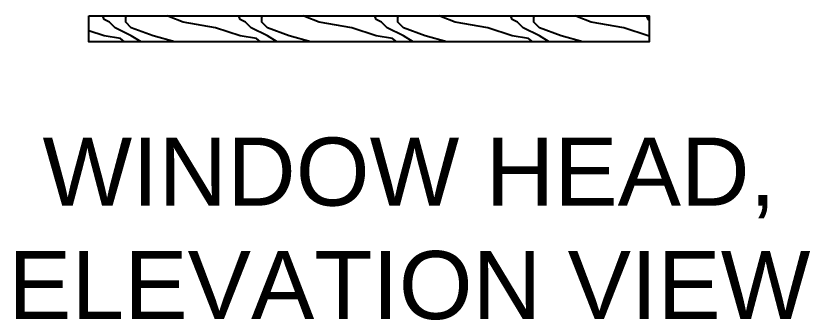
# Model space of a CAD drawing. Extents: x 6298 to 37851, y 8111 to 44134.
# Drawn here: x 10795 to 11963, y 14464 to 14911 of the extents above; entities that cross this region are included whole.
import ezdxf

# ---------------------------------------------------------------- set-up
doc = ezdxf.new("R2010")
doc.units = 0
doc.header["$MEASUREMENT"] = 0
doc.set_wipeout_variables(frame=1)
for name, color, linetype in [('A-DIMENSIONS', 30, 'Continuous'), ('A-Hatch', 8, 'Continuous'), ('AR-Jambs', 3, 'Continuous')]:
    doc.layers.add(name, color=color, linetype=linetype)
doc.styles.get("Standard").update_dxf_attribs({"font": 'arial.ttf'})

msp = doc.modelspace()

# ---------------------------------------------------------------- texts
at = {"layer": 'A-DIMENSIONS', "insert": (11373.1, 14732), "char_height": 100, "attachment_point": 2}
msp.add_mtext_dynamic_manual_height_columns('WINDOW HEAD, ELEVATION VIEW', width=1221.915, gutter_width=1, heights=[0], dxfattribs=at)

# ---------------------------------------------------------------- wipeouts: each hides what was drawn before it
msp.add_wipeout([(11726.1, 14910.7), (11726.1, 14872.7), (10902.1, 14872.7), (10902.1, 14910.7)]).dxf.layer = 'AR-Jambs'

# ---------------------------------------------------------------- next in the draw order: hatches: boundary and pattern name
at = {"layer": 'A-Hatch'}
h = msp.add_hatch(dxfattribs=at)
h.set_pattern_fill('HWOD20E1', color=256, scale=4, pattern_type=2)
h.set_pattern_definition([(14.03624, (-210159.69, 95181.21), (2e-07, 200), [32.98484, -791.6363]), (14.03624, (-209959.69, 95181.21), (2e-07, 200), [32.98484, -791.6363]), (14.03624, (-209759.69, 95181.21), (2e-07, 200), [32.98484, -791.6363]), (14.03624, (-209559.69, 95181.21), (2e-07, 200), [32.98484, -791.6363]), (18.43495, (-210127.69, 95189.21), (3e-07, 200), [37.94733, -594.5082]), (18.43495, (-209927.69, 95189.21), (3e-07, 200), [37.94733, -594.5082]), (18.43495, (-209727.69, 95189.21), (3e-07, 200), [37.94733, -594.5082]), (21.80141, (-210091.69, 95201.21), (-5e-06, 200), [21.5407, -1055.4923]), (21.80141, (-209891.69, 95201.21), (-5e-06, 200), [21.5407, -1055.4923]), (21.80141, (-209691.69, 95201.21), (-5e-06, 200), [21.5407, -1055.4923]), (21.80141, (-209491.69, 95201.21), (-5e-06, 200), [21.5407, -1055.4923]), (21.80141, (-209291.69, 95201.21), (-5e-06, 200), [21.5407, -1055.4923]), (63.43495, (-210071.69, 95209.21), (-3e-06, 199.999995), [8.94427, -438.26932]), (90, (-210067.69, 95217.21), (-200, 1e-14), [8, -192]), (153.43495, (-210067.69, 95225.21), (1e-05, 200), [8.94427, -438.26932]), (153.43495, (-209867.69, 95225.21), (1e-05, 200), [8.94427, -438.26932]), (90, (-210075.69, 95229.21), (-200, 1e-14), [8, -192]), (45, (-210075.69, 95237.21), (1e-14, 200), [5.65685, -277.18585]), (45, (-210071.69, 95241.21), (1e-14, 200), [5.65685, -277.18585]), (90, (-210067.69, 95245.21), (-200, 1e-14), [4, -196]), (146.30994, (-210067.69, 95249.21), (-1e-05, 200), [14.4222, -706.68805]), (146.30994, (-209867.69, 95249.21), (-1e-05, 200), [14.4222, -706.68805]), (146.30994, (-209667.69, 95249.21), (-1e-05, 200), [14.4222, -706.68805]), (168.69008, (-210079.69, 95257.21), (-2e-05, 200), [20.3961, -999.4078]), (168.69008, (-209879.69, 95257.21), (-2e-05, 200), [20.3961, -999.4078]), (168.69008, (-209679.69, 95257.21), (-2e-05, 200), [20.3961, -999.4078]), (168.69008, (-209479.69, 95257.21), (-2e-05, 200), [20.3961, -999.4078]), (168.69008, (-209279.69, 95257.21), (-2e-05, 200), [20.3961, -999.4078]), (171.86989, (-210099.69, 95261.21), (2e-05, 200), [28.2843, -1385.9293]), (171.86989, (-209899.69, 95261.21), (2e-05, 200), [28.2843, -1385.9293]), (171.86989, (-209699.69, 95261.21), (2e-05, 200), [28.2843, -1385.9293]), (171.86989, (-209499.69, 95261.21), (2e-05, 200), [28.2843, -1385.9293]), (171.86989, (-209299.69, 95261.21), (2e-05, 200), [28.2843, -1385.9293]), (171.86989, (-209099.69, 95261.21), (2e-05, 200), [28.2843, -1385.9293]), (171.86989, (-208899.69, 95261.21), (2e-05, 200), [28.2843, -1385.9293]), (172.87498, (-210127.69, 95265.21), (-2e-06, 200), [32.249, -1580.2025]), (172.87498, (-209927.69, 95265.21), (-2e-06, 200), [32.249, -1580.2025]), (172.87498, (-209727.69, 95265.21), (-2e-06, 200), [32.249, -1580.2025]), (172.87498, (-209527.69, 95265.21), (-2e-06, 200), [32.249, -1580.2025]), (172.87498, (-209327.69, 95265.21), (-2e-06, 200), [32.249, -1580.2025]), (172.87498, (-209127.69, 95265.21), (-2e-06, 200), [32.249, -1580.2025]), (172.87498, (-208927.69, 95265.21), (-2e-06, 200), [32.249, -1580.2025]), (172.87498, (-208727.69, 95265.21), (-2e-06, 200), [32.249, -1580.2025]), (20.85446, (-210159.69, 95153.21), (-1e-06, 200), [89.8888, -4404.5522]), (20.85446, (-209959.69, 95153.21), (-1e-06, 200), [89.8888, -4404.5522]), (20.85446, (-209759.69, 95153.21), (-1e-06, 200), [89.8888, -4404.5522]), (20.85446, (-209559.69, 95153.21), (-1e-06, 200), [89.8888, -4404.5522]), (20.85446, (-209359.69, 95153.21), (-1e-06, 200), [89.8888, -4404.5522]), (20.85446, (-209159.69, 95153.21), (-1e-06, 200), [89.8888, -4404.5522]), (20.85446, (-208959.69, 95153.21), (-1e-06, 200), [89.8888, -4404.5522]), (20.85446, (-208759.69, 95153.21), (-1e-06, 200), [89.8888, -4404.5522]), (20.85446, (-208559.69, 95153.21), (-1e-06, 200), [89.8888, -4404.5522]), (20.85446, (-208359.69, 95153.21), (-1e-06, 200), [89.8888, -4404.5522]), (20.85446, (-208159.69, 95153.21), (-1e-06, 200), [89.8888, -4404.5522]), (20.85446, (-207959.69, 95153.21), (-1e-06, 200), [89.8888, -4404.5522]), (20.85446, (-207759.69, 95153.21), (-1e-06, 200), [89.8888, -4404.5522]), (20.85446, (-207559.69, 95153.21), (-1e-06, 200), [89.8888, -4404.5522]), (20.85446, (-207359.69, 95153.21), (-1e-06, 200), [89.8888, -4404.5522]), (20.85446, (-207159.69, 95153.21), (-1e-06, 200), [89.8888, -4404.5522]), (20.85446, (-206959.69, 95153.21), (-1e-06, 200), [89.8888, -4404.5522]), (20.85446, (-206759.69, 95153.21), (-1e-06, 200), [89.8888, -4404.5522]), (20.85446, (-206559.69, 95153.21), (-1e-06, 200), [89.8888, -4404.5522]), (20.85446, (-206359.69, 95153.21), (-1e-06, 200), [89.8888, -4404.5522]), (20.85446, (-206159.69, 95153.21), (-1e-06, 200), [89.8888, -4404.5522]), (23.96249, (-210075.69, 95185.21), (-7e-06, 200), [39.3954, -1930.3761]), (23.96249, (-209875.69, 95185.21), (-7e-06, 200), [39.3954, -1930.3761]), (23.96249, (-209675.69, 95185.21), (-7e-06, 200), [39.3954, -1930.3761]), (23.96249, (-209475.69, 95185.21), (-7e-06, 200), [39.3954, -1930.3761]), (23.96249, (-209275.69, 95185.21), (-7e-06, 200), [39.3954, -1930.3761]), (23.96249, (-209075.69, 95185.21), (-7e-06, 200), [39.3954, -1930.3761]), (23.96249, (-208875.69, 95185.21), (-7e-06, 200), [39.3954, -1930.3761]), (23.96249, (-208675.69, 95185.21), (-7e-06, 200), [39.3954, -1930.3761]), (23.96249, (-208475.69, 95185.21), (-7e-06, 200), [39.3954, -1930.3761]), (63.43495, (-210039.69, 95201.21), (-3e-06, 199.999995), [8.94427, -438.26932]), (108.434952, (-210035.69, 95209.214), (-9e-06, 200.000005), [12.64911, -619.8064]), (108.434952, (-210039.69, 95221.214), (-9e-06, 200.000005), [12.64911, -619.8064]), (45, (-210043.69, 95233.21), (1e-14, 200), [16.97056, -265.87216]), (71.565048, (-210031.69, 95245.214), (6e-06, 200.000006), [12.64911, -619.8064]), (135, (-210027.69, 95257.21), (1e-14, 200), [11.3137, -271.529]), (143.1301, (-210035.69, 95265.21), (-5e-07, 200), [20, -980]), (143.1301, (-209835.69, 95265.21), (-5e-07, 200), [20, -980]), (143.1301, (-209635.69, 95265.21), (-5e-07, 200), [20, -980]), (143.1301, (-209435.69, 95265.21), (-5e-07, 200), [20, -980]), (170.53767, (-210051.69, 95277.21), (2e-05, 200), [24.3311, -1192.2214]), (170.53767, (-209851.69, 95277.21), (2e-05, 200), [24.3311, -1192.2214]), (170.53767, (-209651.69, 95277.21), (2e-05, 200), [24.3311, -1192.2214]), (170.53767, (-209451.69, 95277.21), (2e-05, 200), [24.3311, -1192.2214]), (170.53767, (-209251.69, 95277.21), (2e-05, 200), [24.3311, -1192.2214]), (170.53767, (-209051.69, 95277.21), (2e-05, 200), [24.3311, -1192.2214]), (161.56505, (-210075.69, 95281.21), (1e-05, 200), [37.94733, -594.5082]), (161.56505, (-209875.69, 95281.21), (1e-05, 200), [37.94733, -594.5082]), (161.56505, (-209675.69, 95281.21), (1e-05, 200), [37.94733, -594.5082]), (170.53767, (-210111.69, 95293.21), (2e-05, 200), [48.6621, -1167.8904]), (170.53767, (-209911.69, 95293.21), (2e-05, 200), [48.6621, -1167.8904]), (170.53767, (-209711.69, 95293.21), (2e-05, 200), [48.6621, -1167.8904]), (170.53767, (-209511.69, 95293.21), (2e-05, 200), [48.6621, -1167.8904]), (170.53767, (-209311.69, 95293.21), (2e-05, 200), [48.6621, -1167.8904]), (170.53767, (-209111.69, 95293.21), (2e-05, 200), [48.6621, -1167.8904]), (116.56505, (-210079.69, 95133.21), (-1e-05, 200.000006), [8.94427, -438.26932]), (135, (-210083.69, 95141.21), (1e-14, 200), [11.3137, -271.529]), (63.43495, (-210091.69, 95149.21), (-3e-06, 199.999995), [8.94427, -438.26932]), (33.69007, (-210087.69, 95157.21), (7e-06, 199.99999), [28.8444, -692.26587]), (33.69007, (-209887.69, 95157.21), (7e-06, 199.99999), [28.8444, -692.26587]), (33.69007, (-209687.69, 95157.21), (7e-06, 199.99999), [28.8444, -692.26587]), (26.56505, (-210063.69, 95173.21), (4e-06, 200), [35.7771, -411.4365]), (26.56505, (-209863.69, 95173.21), (4e-06, 200), [35.7771, -411.4365]), (15.9454, (-210031.69, 95189.21), (-3e-07, 200), [29.1204, -1426.9015]), (15.9454, (-209831.69, 95189.21), (-3e-07, 200), [29.1204, -1426.9015]), (15.9454, (-209631.69, 95189.21), (-3e-07, 200), [29.1204, -1426.9015]), (15.9454, (-209431.69, 95189.21), (-3e-07, 200), [29.1204, -1426.9015]), (15.9454, (-209231.69, 95189.21), (-3e-07, 200), [29.1204, -1426.9015]), (15.9454, (-209031.69, 95189.21), (-3e-07, 200), [29.1204, -1426.9015]), (15.9454, (-208831.69, 95189.21), (-3e-07, 200), [29.1204, -1426.9015]), (8.1301, (-210003.69, 95197.21), (5e-07, 200), [28.2843, -1385.9293]), (8.1301, (-209803.69, 95197.21), (5e-07, 200), [28.2843, -1385.9293]), (8.1301, (-209603.69, 95197.21), (5e-07, 200), [28.2843, -1385.9293]), (8.1301, (-209403.69, 95197.21), (5e-07, 200), [28.2843, -1385.9293]), (8.1301, (-209203.69, 95197.21), (5e-07, 200), [28.2843, -1385.9293]), (8.1301, (-209003.69, 95197.21), (5e-07, 200), [28.2843, -1385.9293]), (8.1301, (-208803.69, 95197.21), (5e-07, 200), [28.2843, -1385.9293]), (14.03624, (-209975.69, 95201.21), (2e-07, 200), [16.4924, -808.1287]), (14.03624, (-209775.69, 95201.21), (2e-07, 200), [16.4924, -808.1287]), (14.03624, (-209575.69, 95201.21), (2e-07, 200), [16.4924, -808.1287]), (14.03624, (-209375.69, 95201.21), (2e-07, 200), [16.4924, -808.1287]), (270, (-210079.69, 95133.21), (200, 1e-14), [4, -196]), (164.74489, (-209959.69, 95269.21), (-4e-06, 200), [45.607, -2234.7439]), (164.74489, (-209759.69, 95269.21), (-4e-06, 200), [45.607, -2234.7439]), (164.74489, (-209559.69, 95269.21), (-4e-06, 200), [45.607, -2234.7439]), (164.74489, (-209359.69, 95269.21), (-4e-06, 200), [45.607, -2234.7439]), (164.74489, (-209159.69, 95269.21), (-4e-06, 200), [45.607, -2234.7439]), (164.74489, (-208959.69, 95269.21), (-4e-06, 200), [45.607, -2234.7439]), (164.74489, (-208759.69, 95269.21), (-4e-06, 200), [45.607, -2234.7439]), (164.74489, (-208559.69, 95269.21), (-4e-06, 200), [45.607, -2234.7439]), (164.74489, (-208359.69, 95269.21), (-4e-06, 200), [45.607, -2234.7439]), (164.74489, (-208159.69, 95269.21), (-4e-06, 200), [45.607, -2234.7439]), (164.74489, (-207959.69, 95269.21), (-4e-06, 200), [45.607, -2234.7439]), (159.44395, (-210003.69, 95281.21), (-2e-05, 200), [34.176, -1674.6248]), (159.44395, (-209803.69, 95281.21), (-2e-05, 200), [34.176, -1674.6248]), (159.44395, (-209603.69, 95281.21), (-2e-05, 200), [34.176, -1674.6248]), (159.44395, (-209403.69, 95281.21), (-2e-05, 200), [34.176, -1674.6248]), (159.44395, (-209203.69, 95281.21), (-2e-05, 200), [34.176, -1674.6248]), (159.44395, (-209003.69, 95281.21), (-2e-05, 200), [34.176, -1674.6248]), (159.44395, (-208803.69, 95281.21), (-2e-05, 200), [34.176, -1674.6248]), (159.44395, (-208603.69, 95281.21), (-2e-05, 200), [34.176, -1674.6248]), (135, (-210035.69, 95293.21), (1e-14, 200), [11.3137, -271.529]), (90, (-210043.69, 95301.21), (-200, 1e-14), [8, -192]), (63.43495, (-210043.69, 95309.21), (-3e-06, 199.999995), [8.94427, -438.26932]), (90, (-210039.69, 95317.21), (-200, 1e-14), [8, -192]), (90, (-210039.69, 95325.21), (-200, 1e-14), [4, -196]), (9.46232, (-210159.69, 95205.21), (2e-06, 200), [24.3311, -1192.2214]), (9.46232, (-209959.69, 95205.21), (2e-06, 200), [24.3311, -1192.2214]), (9.46232, (-209759.69, 95205.21), (2e-06, 200), [24.3311, -1192.2214]), (9.46232, (-209559.69, 95205.21), (2e-06, 200), [24.3311, -1192.2214]), (9.46232, (-209359.69, 95205.21), (2e-06, 200), [24.3311, -1192.2214]), (9.46232, (-209159.69, 95205.21), (2e-06, 200), [24.3311, -1192.2214]), (21.80141, (-210135.69, 95209.21), (-5e-06, 200), [21.5407, -1055.4923]), (21.80141, (-209935.69, 95209.21), (-5e-06, 200), [21.5407, -1055.4923]), (21.80141, (-209735.69, 95209.21), (-5e-06, 200), [21.5407, -1055.4923]), (21.80141, (-209535.69, 95209.21), (-5e-06, 200), [21.5407, -1055.4923]), (21.80141, (-209335.69, 95209.21), (-5e-06, 200), [21.5407, -1055.4923]), (45, (-210115.69, 95217.21), (1e-14, 200), [11.3137, -271.529]), (108.434952, (-210107.69, 95225.214), (-9e-06, 200.000005), [12.64911, -619.8064]), (153.43495, (-210111.69, 95237.21), (1e-05, 200), [17.88854, -429.32504]), (153.43495, (-209911.69, 95237.21), (1e-05, 200), [17.88854, -429.32504]), (165.96376, (-210127.69, 95245.21), (5e-06, 200), [16.4924, -808.1287]), (165.96376, (-209927.69, 95245.21), (5e-06, 200), [16.4924, -808.1287]), (165.96376, (-209727.69, 95245.21), (5e-06, 200), [16.4924, -808.1287]), (165.96376, (-209527.69, 95245.21), (5e-06, 200), [16.4924, -808.1287]), (165.96376, (-210143.69, 95249.21), (5e-06, 200), [16.4924, -808.1287]), (165.96376, (-209943.69, 95249.21), (5e-06, 200), [16.4924, -808.1287]), (165.96376, (-209743.69, 95249.21), (5e-06, 200), [16.4924, -808.1287]), (165.96376, (-209543.69, 95249.21), (5e-06, 200), [16.4924, -808.1287]), (158.19859, (-209959.69, 95301.21), (-2e-05, 200), [21.5407, -1055.4923]), (158.19859, (-209759.69, 95301.21), (-2e-05, 200), [21.5407, -1055.4923]), (158.19859, (-209559.69, 95301.21), (-2e-05, 200), [21.5407, -1055.4923]), (158.19859, (-209359.69, 95301.21), (-2e-05, 200), [21.5407, -1055.4923]), (158.19859, (-209159.69, 95301.21), (-2e-05, 200), [21.5407, -1055.4923]), (153.43495, (-209979.69, 95309.21), (1e-05, 200), [8.94427, -438.26932]), (153.43495, (-209779.69, 95309.21), (1e-05, 200), [8.94427, -438.26932]), (135, (-209987.69, 95313.21), (1e-14, 200), [11.3137, -271.529]), (90, (-209995.69, 95321.21), (-200, 1e-14), [4, -196]), (45, (-209995.69, 95325.21), (1e-14, 200), [5.65685, -277.18585]), (165.96376, (-209959.69, 95253.21), (5e-06, 200), [32.98484, -791.6363]), (165.96376, (-209759.69, 95253.21), (5e-06, 200), [32.98484, -791.6363]), (165.96376, (-209559.69, 95253.21), (5e-06, 200), [32.98484, -791.6363]), (165.96376, (-209359.69, 95253.21), (5e-06, 200), [32.98484, -791.6363]), (161.56505, (-209991.69, 95261.21), (1e-05, 200), [25.2982, -607.1573]), (161.56505, (-209791.69, 95261.21), (1e-05, 200), [25.2982, -607.1573]), (161.56505, (-209591.69, 95261.21), (1e-05, 200), [25.2982, -607.1573]), (149.03624, (-210015.69, 95269.21), (1e-05, 200), [23.3238, -1142.8666]), (149.03624, (-209815.69, 95269.21), (1e-05, 200), [23.3238, -1142.8666]), (149.03624, (-209615.69, 95269.21), (1e-05, 200), [23.3238, -1142.8666]), (149.03624, (-209415.69, 95269.21), (1e-05, 200), [23.3238, -1142.8666]), (149.03624, (-209215.69, 95269.21), (1e-05, 200), [23.3238, -1142.8666]), (153.43495, (-210035.69, 95281.21), (1e-05, 200), [26.8328, -420.38077]), (153.43495, (-209835.69, 95281.21), (1e-05, 200), [26.8328, -420.38077]), (135, (-210059.69, 95293.21), (1e-14, 200), [11.3137, -271.529]), (153.43495, (-210067.69, 95301.21), (1e-05, 200), [8.94427, -438.26932]), (153.43495, (-209867.69, 95301.21), (1e-05, 200), [8.94427, -438.26932]), (108.434952, (-210075.69, 95305.214), (-9e-06, 200.000005), [12.64911, -619.8064]), (90, (-210079.69, 95317.21), (-200, 1e-14), [12, -188]), (195.94539, (-209959.69, 95181.21), (2e-05, 200), [29.1204, -1426.9015]), (195.94539, (-209759.69, 95181.21), (2e-05, 200), [29.1204, -1426.9015]), (195.94539, (-209559.69, 95181.21), (2e-05, 200), [29.1204, -1426.9015]), (195.94539, (-209359.69, 95181.21), (2e-05, 200), [29.1204, -1426.9015]), (195.94539, (-209159.69, 95181.21), (2e-05, 200), [29.1204, -1426.9015]), (195.94539, (-208959.69, 95181.21), (2e-05, 200), [29.1204, -1426.9015]), (195.94539, (-208759.69, 95181.21), (2e-05, 200), [29.1204, -1426.9015]), (206.56506, (-209987.69, 95173.21), (-3e-05, 200), [8.94427, -438.26932]), (206.56506, (-209787.69, 95173.21), (-3e-05, 200), [8.94427, -438.26932]), (180, (-209959.69, 95153.21), (-2e-14, -200), [8, -192]), (90, (-210039.69, 95129.21), (-200, 1e-14), [12, -188]), (45, (-210039.69, 95141.21), (1e-14, 200), [5.65685, -277.18585]), (45, (-210035.69, 95145.21), (1e-14, 200), [11.3137, -271.529]), (0, (-210027.69, 95153.21), (0, 200), [12, -188]), (18.43495, (-210015.69, 95153.21), (3e-07, 200), [12.6491, -619.8064]), (18.43495, (-209815.69, 95153.21), (3e-07, 200), [12.6491, -619.8064]), (18.43495, (-209615.69, 95153.21), (3e-07, 200), [12.6491, -619.8064]), (90, (-210003.69, 95157.21), (-200, 1e-14), [8, -192]), (26.56505, (-210003.69, 95165.21), (4e-06, 200), [8.94427, -438.26932]), (26.56505, (-209803.69, 95165.21), (4e-06, 200), [8.94427, -438.26932]), (45, (-209991.69, 95129.21), (1e-14, 200), [5.65685, -277.18585]), (26.56505, (-209987.69, 95133.21), (4e-06, 200), [8.94427, -438.26932]), (26.56505, (-209787.69, 95133.21), (4e-06, 200), [8.94427, -438.26932]), (26.56505, (-209979.69, 95137.21), (4e-06, 200), [8.94427, -438.26932]), (26.56505, (-209779.69, 95137.21), (4e-06, 200), [8.94427, -438.26932]), (90, (-209971.69, 95141.21), (-200, 1e-14), [4, -196]), (90, (-209971.69, 95145.21), (-200, 1e-14), [4, -196]), (45, (-209971.69, 95149.21), (1e-14, 200), [5.65685, -277.18585])])
h.paths.add_polyline_path([(10902.1, 14872.7), (11726.1, 14872.7), (11726.1, 14910.7), (10902.1, 14910.7)])

# ---------------------------------------------------------------- next in the draw order: linework, layer by layer
at = {"layer": 'AR-Jambs'}
msp.add_lwpolyline([(10902.1, 14910.7), (11726.1, 14910.7), (11726.1, 14872.7), (10902.1, 14872.7)], close=True, dxfattribs=at)

doc.saveas('drawing.dxf')
